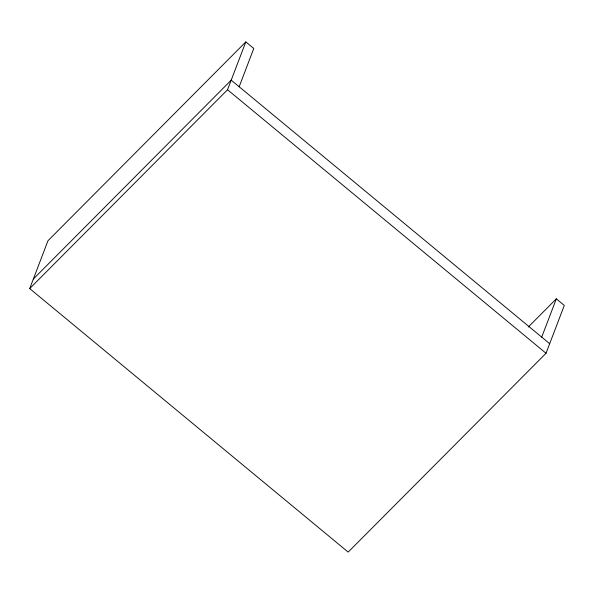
<?xml version="1.0" encoding="UTF-8"?>
<svg xmlns="http://www.w3.org/2000/svg" width="594" height="594" viewBox="0 0 594 594"><rect width="100%" height="100%" fill="white"/><g stroke="black" fill="none" stroke-linecap="round" stroke-linejoin="round"><path stroke-width="0.89" d="M528.259 327.049L556.34 298.827L564.3 305.42L546.027 353.267L348.181 552.101L29.7 288.58L47.973 240.733L245.819 41.899L253.779 48.485L239.167 86.769M29.7 288.58L227.547 89.746L245.819 41.899M541.721 337.11L556.34 298.827M33.353 279.017L231.2 80.175L549.68 343.696M227.547 89.746L546.027 353.267"/></g></svg>
